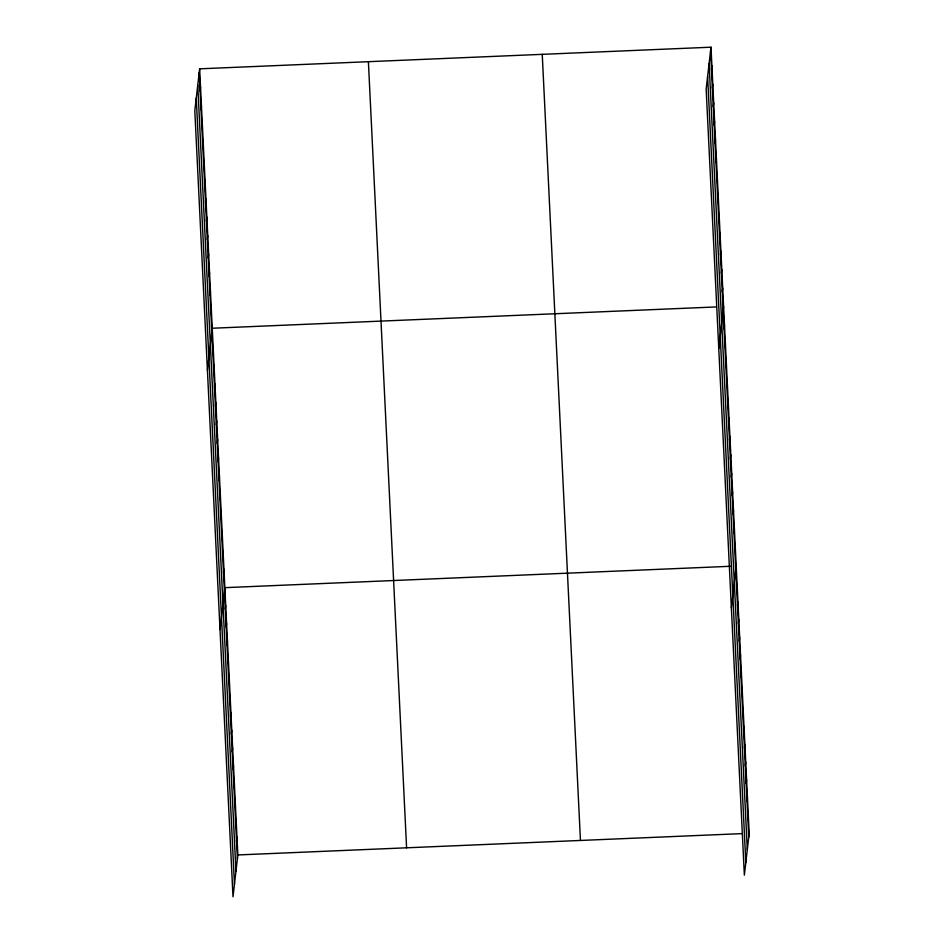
<?xml version="1.0" encoding="UTF-8"?>
<svg xmlns="http://www.w3.org/2000/svg" width="944" height="944" viewBox="0 0 944 944"><rect width="100%" height="100%" fill="white"/><g stroke="black" fill="none" stroke-linecap="round" stroke-linejoin="round"><path stroke-width="1.42" d="M199.644 68.829L194.806 110.684L233.003 896.8L237.841 854.945L199.644 68.829L710.997 47.2L749.194 833.316L744.356 875.171L706.159 89.055L710.997 47.2M200.104 91.167L200.553 87.355M201.001 109.693L201.45 105.881M201.91 128.231L202.346 124.419M202.807 146.757L203.243 142.945M203.703 165.283L204.152 161.471M204.612 183.82L205.049 180.009M205.509 202.346L205.945 198.535M206.406 220.872L206.854 217.061M207.314 239.41L207.751 235.599M208.211 257.936L208.648 254.125M209.108 276.462L209.556 272.651M210.016 295L210.453 291.189M210.913 313.526L211.35 309.715M207.409 370.095L212.258 328.241L716.39 306.93M212.707 350.59L213.155 346.778M213.615 369.116L214.052 365.304M214.512 387.654L214.949 383.83M215.409 406.18L215.857 402.368M216.318 424.706L216.754 420.894M217.214 443.243L217.651 439.42M218.111 461.769L218.56 457.958M219.02 480.295L219.456 476.484M219.917 498.833L220.353 495.01M220.813 517.359L221.262 513.548M221.722 535.885L222.159 532.074M222.619 554.423L223.055 550.6M223.516 572.949L223.964 569.138M220.011 629.518L224.861 587.664L730.444 566.282M225.286 609.293L225.722 605.482M226.147 627.111L226.595 623.3M227.02 644.929L227.457 641.118M227.882 662.759L228.318 658.936M228.743 680.577L229.191 676.754M229.616 698.395L230.053 694.572M230.478 716.213L230.914 712.401M231.339 734.031L231.787 730.219M232.212 751.849L232.649 748.037M233.074 769.667L233.522 765.855M233.947 787.485L234.383 783.673M234.808 805.303L235.245 801.491M235.67 823.121L236.118 819.309M236.543 840.939L236.979 837.127M711.457 69.549L711.894 65.726M712.354 88.075L712.803 84.264M713.251 106.601L713.699 102.79M714.16 125.139L714.596 121.316M715.056 143.665L715.493 139.854M715.953 162.191L716.402 158.38M716.862 180.729L717.298 176.906M717.759 199.255L718.195 195.443M718.655 217.781L719.104 213.969M719.564 236.319L720.001 232.495M720.461 254.845L720.897 251.033M721.358 273.371L721.806 269.559M722.266 291.908L722.703 288.085M718.762 348.478L723.6 306.623M724.06 328.96L724.508 325.149M724.957 347.498L725.405 343.675M725.865 366.024L726.302 362.213M726.762 384.55L727.199 380.739M727.659 403.088L728.107 399.265M728.567 421.614L729.004 417.803M729.464 440.14L729.901 436.329M730.361 458.678L730.809 454.855M731.27 477.204L731.706 473.392M732.166 495.73L732.603 491.918M733.063 514.268L733.512 510.456M733.96 532.794L734.408 528.982M734.869 551.32L735.305 547.508M731.364 607.889L736.202 566.046M736.627 587.675L737.075 583.864M737.5 605.493L737.937 601.682M738.361 623.311L738.81 619.5M739.235 641.129L739.671 637.318M740.096 658.947L740.533 655.136M740.957 676.765L741.406 672.954M741.831 694.583L742.267 690.772M742.692 712.401L743.129 708.59M743.553 730.219L744.002 726.408M744.427 748.037L744.863 744.226M745.288 765.855L745.736 762.044M746.161 783.673L746.598 779.862M747.023 801.503L747.459 797.68M747.884 819.321L748.332 815.498M237.841 854.945L741.984 833.623M710.561 51.011L748.757 837.139M709.097 63.567L747.306 849.694M707.611 76.499L745.807 862.627M542.245 54.339L580.454 840.455M368.396 61.69L406.593 847.806M199.208 72.641L237.404 858.757M197.756 85.196L235.953 871.312M196.258 98.129L234.454 884.245"/></g></svg>
